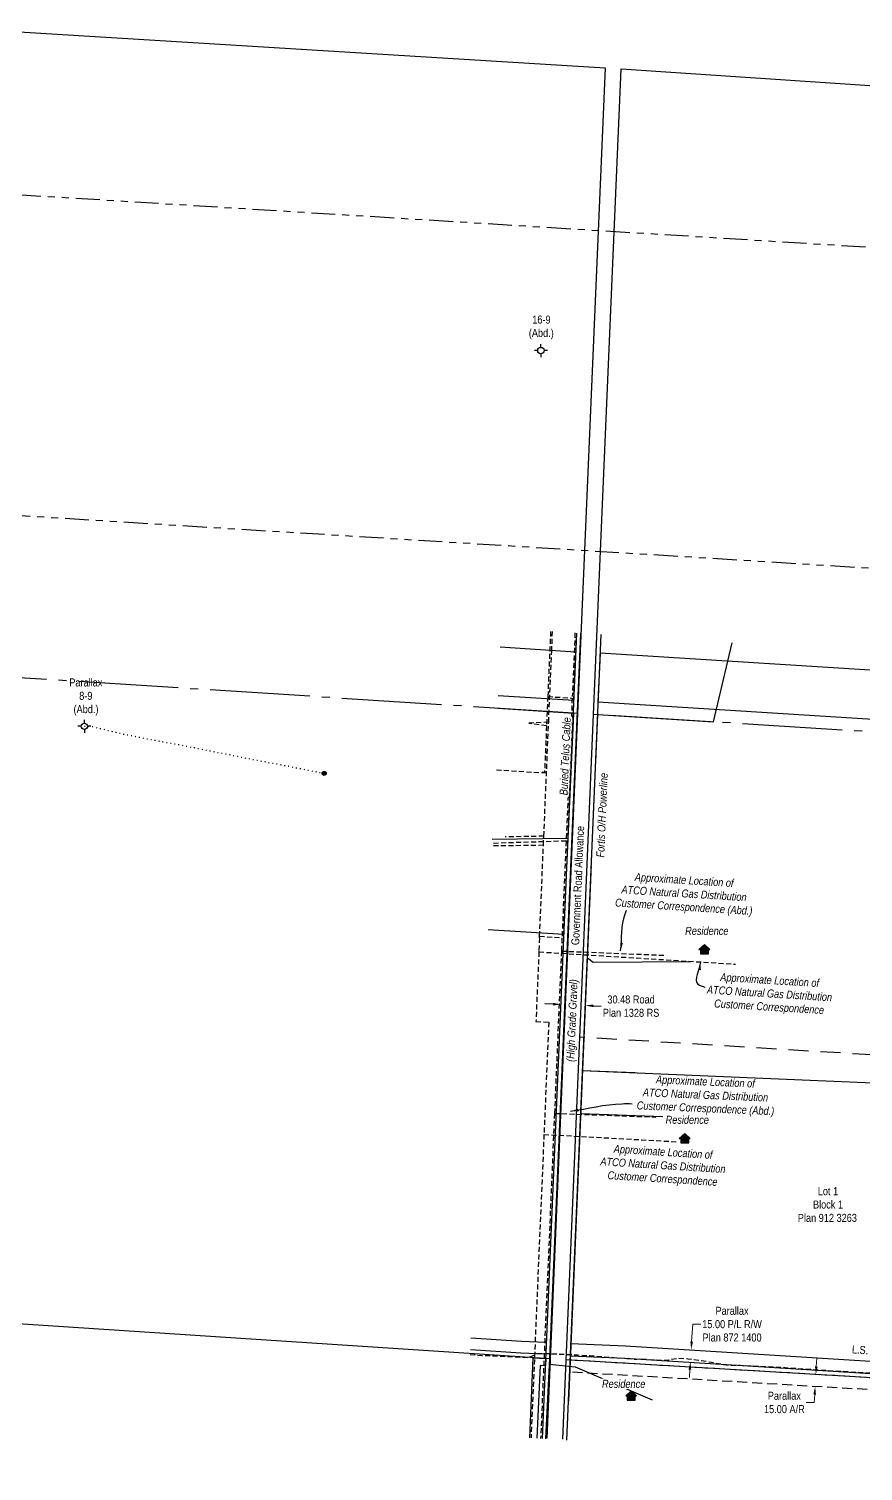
# Model space of a CAD drawing. Extents: x 296548 to 304697, y 5790571 to 5795015.
# Drawn here: x 299115 to 300158, y 5792269 to 5794071 of the extents above; entities that cross this region are included whole.
import ezdxf
from ezdxf.enums import TextEntityAlignment as Align

# ---------------------------------------------------------------- set-up
doc = ezdxf.new("R2010")
doc.units = 0
doc.header["$LTSCALE"] = 5
doc.header["$PDSIZE"] = 0.5
for name, pattern in [('foc-ACCESSROAD', [3.75, 2.5, -1.25]), ('foc-DOT', [1, 0.2, -0.8]), ('foc-DRILLPATH', [14.75, 6, -1.75, 1.75, -1.75, 1.75, -1.75]), ('foc-LSD', [8, 5, -3]), ('foc-QUARTERLINE', [33, 25, -3, 2, -3]), ('UG_PIPE', [1.875, 1.25, -0.625])]:
    doc.linetypes.add(name, pattern=pattern)
doc.layers.get('Defpoints').update_dxf_attribs({"color": 9})
for name, color, linetype in [('AS-DRILL-T', 8, 'Continuous'), ('AS-PIPE-UG', 44, 'UG_PIPE'), ('AS-PIPE-UG-T', 44, 'Continuous'), ('AS-POWER', 104, 'foc-POWER'), ('AS-RESIDENCE', 14, 'Continuous'), ('AS-TELEPHONE-T', 224, 'Continuous'), ('AS-TELUS', 224, 'foc-TEL'), ('C-AR', 13, 'foc-ACCESSROAD'), ('C-RW', 13, 'Continuous'), ('DETAIL-HZ-Existing', 8, 'foc-DOT'), ('F-RW', 190, 'Continuous'), ('F-WS-S', 8, 'Continuous'), ('L-QSEC', 8, 'foc-QUARTERLINE'), ('L-ROAD-T', 7, 'Continuous'), ('L-SEC', 7, 'Continuous'), ('L-SECQ', 8, 'foc-QUARTERLINE'), ('L-SECTION-LSD', 7, 'foc-LSD'), ('L-TITLEDB', 4, 'Continuous'), ('L-TITLEDB-T', 4, 'Continuous'), ('P-PDRILLPATH', 12, 'foc-DRILLPATH')]:
    doc.layers.add(name, color=color, linetype=linetype)
for name, color, linetype, lineweight in [('C-AR-T', 13, 'Continuous', 9), ('C-RW-T', 13, 'Continuous', 9), ('T-TEXT', 48, 'Continuous', 18)]:
    doc.layers.add(name, color=color, linetype=linetype, lineweight=lineweight)
doc.styles.add('100L', font='ARIALN.TTF', dxfattribs={"height": 11})
doc.styles.add('80CG', font='ARIALN.TTF', dxfattribs={"height": 10})
doc.styles.add('80L', font='ARIALN.TTF', dxfattribs={"height": 10})
doc.styles.add('80LS', font='ARIALNI.TTF', dxfattribs={"height": 10})
doc.styles.add('foc-LtypeFont', font='ARIALN.TTF', dxfattribs={"height": 7.35})
doc.linetypes.add('foc-POWER', pattern='A,6,-1,["P",foc-LtypeFont,S=0.2,R=0,X=-0.625,Y=-0.75],-1.24,4', length=12.24)
doc.linetypes.add('foc-TEL', pattern='A,2,-1,["T",foc-LtypeFont,S=0.2,R=0,X=-0.425,Y=-0.75],-1.24,8', length=12.24)
doc.dimstyles.new('Compass 5 000', dxfattribs={"dimscale": 5, "dimtxt": 9, "dimasz": 2, "dimexe": 0.2, "dimexo": 0.0625, "dimgap": 0.5, "dimtad": 0, "dimtih": 1, "dimtoh": 1, "dimzin": 0, "dimdsep": 46, "dimtxsty": '80CG', "dimcen": 0.1, "dimse1": 1, "dimse2": 1, "dimclrd": 256, "dimclrt": 256, "dimaunit": 1, "dimadec": 4, "dimazin": 0, "dimtfac": 0.06, "dimtofl": 0, "dimtmove": 0, "dimatfit": 1, "dimfxl": 0.2, "dimtolj": 1, "dimtzin": 0, "dimlwd": -1, "dimarcsym": 0})

# ---------------------------------------------------------------- blocks, each defined once
blk = doc.blocks.new('*D510')
at = {"layer": 'C-AR-T', "transparency": 16777216}
for p, q in [((300099.4, 5792399.4), (300100, 5792409.4)), ((300097.4, 5792364.5), (300096.8, 5792354.5)), ((300096.8, 5792354.5), (300086.8, 5792354.5))]:
    blk.add_line(p, q, dxfattribs=at)
for points in [[(300097.8, 5792399.5), (300101.1, 5792399.3), (300098.8, 5792389.4)], [(300095.7, 5792364.6), (300099, 5792364.4), (300098, 5792374.5)]]:
    blk.add_solid(points, dxfattribs=at)
at = {"layer": 'Defpoints', "color": 0, "transparency": 16777216}
for p in [(300124.7, 5792387.9), (300098, 5792374.5), (300123.8, 5792372.9)]:
    blk.add_point(p, dxfattribs=at)
at = {"layer": 'C-AR-T', "transparency": 16777216, "insert": (300059.5, 5792354.5), "char_height": 10, "attachment_point": 5, "style": '80CG'}
blk.add_mtext('\\A1;Parallax\\P15.00 A/R', dxfattribs=at)
blk = doc.blocks.new('*D511')
at = {"layer": 'C-RW-T', "transparency": 16777216}
for p, q in [((299943.6, 5792430.5), (299945, 5792452.3)), ((299945, 5792452.3), (299955, 5792452.3)), ((299941.4, 5792395.6), (299940.8, 5792385.6))]:
    blk.add_line(p, q, dxfattribs=at)
for points in [[(299942, 5792430.6), (299945.3, 5792430.4), (299943, 5792420.5)], [(299939.8, 5792395.7), (299943.1, 5792395.5), (299942.1, 5792405.5)]]:
    blk.add_solid(points, dxfattribs=at)
at = {"layer": 'Defpoints', "color": 0, "transparency": 16777216}
for p in [(299942.1, 5792405.5), (300042, 5792414.3), (300041.1, 5792399.3)]:
    blk.add_point(p, dxfattribs=at)
at = {"layer": 'C-RW-T', "transparency": 16777216, "insert": (299994.1, 5792452.3), "char_height": 10, "attachment_point": 5, "style": '80CG'}
blk.add_mtext('\\A1;Parallax\\P15.00 P/L R/W\\PPlan 872 1400', dxfattribs=at)
blk = doc.blocks.new('res_occ')
for points in [[(0.1, 0.89), (-1.26, -0.37), (1.46, -0.37)], [(-0.9, -1.43), (1.1, -1.43), (1.1, -0.37), (-0.9, -0.37)]]:
    blk.add_hatch(color=14).paths.add_polyline_path(points)
at = {"color": 14}
for points in [[(0.1, 0.89), (-1.26, -0.37), (1.46, -0.37)], [(-0.9, -1.43), (1.1, -1.43), (1.1, -0.37), (-0.9, -0.37)]]:
    blk.add_lwpolyline(points, close=True, dxfattribs=at)
blk = doc.blocks.new('*D512')
at = {"layer": 'Defpoints', "color": 0, "transparency": 16777216}
for p in [(299810.8, 5792850.5), (299772.4, 5792665.7), (299802.8, 5792664.4)]:
    blk.add_point(p, dxfattribs=at)
at = {"layer": 'L-TITLEDB-T', "transparency": 16777216}
for p, q in [((299770.3, 5792852.2), (299760.3, 5792852.6)), ((299820.8, 5792850), (299830.7, 5792849.6))]:
    blk.add_line(p, q, dxfattribs=at)
for points in [[(299770.4, 5792853.8), (299770.3, 5792850.5), (299780.3, 5792851.8)], [(299820.8, 5792851.7), (299820.7, 5792848.4), (299810.8, 5792850.5)]]:
    blk.add_solid(points, dxfattribs=at)
at = {"layer": 'L-TITLEDB-T', "transparency": 16777216, "insert": (299867.9, 5792849.6), "char_height": 10, "attachment_point": 5, "style": '80CG'}
blk.add_mtext('\\A1;30.48 Road\\PPlan 1328 RS', dxfattribs=at)
blk = doc.blocks.new('BH-Existing')
at = {"layer": 'AS-DRILL-T'}
h = blk.add_hatch(color=256, dxfattribs=at)
h.dxf.hatch_style = 1
edge = h.paths.add_edge_path()
edge.add_arc((0, 0), 0.5, 0, 360)
blk.add_circle((0, 0), 0.5, dxfattribs=at)
blk = doc.blocks.new('GABD')
for p, q in [((-0.81, 0), (-1.62, 0)), ((0, 0.81), (0, 1.62)), ((1.62, 0), (0.81, 0)), ((0, -0.81), (0, -1.62))]:
    blk.add_line(p, q)
blk.add_circle((0, 0), 0.8)

msp = doc.modelspace()

# ---------------------------------------------------------------- linework, layer by layer
at = {"layer": 'AS-PIPE-UG'}
for p, q in [((299797.811, 5793315.909), (299794.428, 5793236.34)), ((299763.8, 5793236.398), (299794.323, 5793234.498)), ((299762.237, 5793199.694), (299740.02, 5793202.694)), ((299764.906, 5793204.241), (299740.108, 5793203.182)), ((299759.763, 5793141.62), (299756.759, 5793141.792)), ((299758.842, 5793061.895), (299710.51, 5793061.014)), ((299753.43, 5792934.928), (299753.519, 5792936.929)), ((299752.684, 5792917.427), (299998.412, 5792902.128)), ((299759.031, 5792689.404), (299927.413, 5792680.098))]:
    msp.add_line(p, q, dxfattribs=at)
at = {"layer": 'AS-PIPE-UG', "color": 8}
for p, q in [((299780.828, 5792918.456), (299909.746, 5792913.215)), ((299772.17, 5792715.671), (299898.772, 5792711.14))]:
    msp.add_line(p, q, dxfattribs=at)
at = {"layer": 'AS-PIPE-UG'}
for points in [[(299758.842, 5793061.895), (299764.906, 5793204.241), (299765.717, 5793223.278), (299766.094, 5793232.143), (299768.688, 5793293.054), (299769.736, 5793317.674)], [(299767.268, 5793317.829), (299763.8, 5793236.398)], [(299763.8, 5793236.398), (299762.237, 5793199.694), (299761.469, 5793181.684)], [(299794.323, 5793234.498), (299786.695, 5793055.857), (299781.552, 5792935.404)], [(299761.469, 5793181.684), (299761.459, 5793181.434), (299759.763, 5793141.62), (299759.758, 5793141.487)], [(299762.092, 5793140.54), (299697.949, 5793144.534)], [(299758.36, 5793050.578), (299693.91, 5793049.703)], [(299786.695, 5793055.857), (299694.048, 5793052.94)], [(299753.519, 5792936.929), (299758.36, 5793050.578), (299758.746, 5793059.631), (299758.842, 5793061.895)], [(299753.43, 5792934.928), (299752.727, 5792918.427), (299752.684, 5792917.427), (299748.978, 5792830.417), (299765.01, 5792829.419), (299763.007, 5792782.528), (299759.031, 5792689.404), (299742.84, 5792310.23)], [(299753.619, 5792936.922), (299781.542, 5792935.184), (299781.521, 5792934.684)], [(299781.521, 5792934.684), (299781.51, 5792934.434), (299780.828, 5792918.456), (299772.17, 5792715.671), (299754.83, 5792309.525)]]:
    msp.add_lwpolyline(points, dxfattribs=at)
at = {"layer": 'AS-PIPE-UG', "flags": 128}
msp.add_lwpolyline([(299666.775, 5792414.262), (299681.471, 5792413.392), (299689.746, 5792413.108), (299739.354, 5792410.868), (299746.816, 5792413.531), (299751.809, 5792415.808), (299760.085, 5792415.88), (299801.14, 5792413.931), (299816.327, 5792413.104), (299875.188, 5792408.522), (299880.18, 5792409.326), (299895.729, 5792407.879), (299907.434, 5792407.401), (299915.118, 5792407.911), (299926.604, 5792409.772), (299938.753, 5792409.204), (299958.716, 5792406.48), (299986.965, 5792401.444), (299989.932, 5792401.334), (300004.21, 5792400.941), (300060.601, 5792398.272), (300104.552, 5792395.089), (300170.458, 5792391.272), (300228.643, 5792387.486), (300229.101, 5792387.141), (300259, 5792385.727), (300329.223, 5792381.642), (300361.975, 5792379.482), (300404.352, 5792376.579), (300427.292, 5792376.096), (300452.799, 5792375.171), (300461.492, 5792375.033), (300504.461, 5792373.419), (300508.448, 5792372.081), (300512.051, 5792370.704), (300524.88, 5792369.872), (300542.812, 5792368.992), (300583.123, 5792364.403), (300591.239, 5792364.018), (300599.355, 5792363.633), (300609.836, 5792362.797), (300622.508, 5792361.927), (300632.035, 5792361.585), (300669.62, 5792361.993), (300740.228, 5792357.046), (300776.847, 5792355.261), (300806.175, 5792353.064), (300874.138, 5792349.66), (300938.453, 5792345.531), (300939.491, 5792345.466), (300966.92, 5792344.306), (301000.935, 5792342.406), (301034.979, 5792339.709), (301069.735, 5792338.167), (301105.114, 5792335.344), (301133.768, 5792334.588), (301151.74, 5792336.936), (301172.886, 5792341.683), (301208, 5792349.2), (301240.068, 5792353.835), (301274.535, 5792359.469), (301307.576, 5792363.694), (301345.963, 5792369.202), (301379.604, 5792374.457), (301391.097, 5792375.718)], dxfattribs=at)
at = {"layer": 'AS-POWER'}
msp.add_line((299790.251, 5792356.393), (299826.301, 5793213.826), dxfattribs=at)
at = {"layer": 'AS-POWER', "flags": 128}
for points in [[(299826.301, 5793213.826), (299970.785, 5793204.74), (299994.422, 5793303.451)], [(299813.519, 5792909.833), (299820.327, 5792904.435), (299943.137, 5792905.256)], [(299806.868, 5792769.346), (299872.646, 5792766.551)], [(299805.347, 5792715.446), (299907.542, 5792711.689)]]:
    msp.add_lwpolyline(points, dxfattribs=at)
at = {"layer": 'AS-TELUS', "flags": 128}
for points in [[(299761.441, 5792309.088), (299766.302, 5792409.737), (299805.248, 5793315.347)], [(299765.983, 5792402.273), (299797.952, 5792399.205), (299894.149, 5792358.015)]]:
    msp.add_lwpolyline(points, dxfattribs=at)
at = {"layer": 'C-AR', "flags": 128}
for points in [[(300448.328, 5792268.72), (300470.491, 5792367.59), (299791.898, 5792407.471)], [(300432.426, 5792269.654), (300451.237, 5792353.696), (299791.257, 5792392.483)]]:
    msp.add_lwpolyline(points, dxfattribs=at)
at = {"layer": 'C-RW', "flags": 128}
msp.add_lwpolyline([(299667.671, 5792435.291), (299730.896, 5792431.072), (299761.901, 5792429.811), (299761.262, 5792414.826), (299730.096, 5792416.094), (299667.032, 5792420.302)], dxfattribs=at)
msp.add_lwpolyline([(299792.685, 5792427.702), (299792.102, 5792412.713), (299860.256, 5792409.822), (300340.709, 5792379.835), (300450.602, 5792389.131), (300474.137, 5792383.853), (300477.418, 5792398.489), (300451.635, 5792404.271), (300340.544, 5792394.874), (299861.041, 5792424.801)], close=True, dxfattribs=at)
at = {"layer": 'DETAIL-HZ-Existing', "flags": 128}
msp.add_lwpolyline([(299184.569, 5793199.207), (299184.8, 5793199.237), (299188.083, 5793199.484), (299189.481, 5793199.157), (299189.767, 5793199.066), (299189.938, 5793199.339), (299190.189, 5793199.349), (299190.707, 5793199.278), (299190.998, 5793199.316), (299191.03, 5793199.345), (299191.07, 5793199.353), (299191.17, 5793199.359), (299191.529, 5793199.324), (299192.086, 5793199.242), (299192.812, 5793199.132), (299193.648, 5793198.998), (299194.562, 5793198.851), (299195.496, 5793198.663), (299196.496, 5793198.402), (299197.613, 5793198.056), (299198.849, 5793197.686), (299200.186, 5793197.341), (299201.564, 5793197.015), (299203.022, 5793196.705), (299204.591, 5793196.401), (299206.288, 5793196.052), (299208.054, 5793195.66), (299209.758, 5793195.241), (299211.382, 5793194.804), (299213.016, 5793194.368), (299214.74, 5793193.947), (299216.694, 5793193.518), (299218.312, 5793193.182), (299220.136, 5793192.767), (299222.088, 5793192.278), (299224.178, 5793191.742), (299226.309, 5793191.215), (299228.448, 5793190.678), (299230.598, 5793190.14), (299232.749, 5793189.623), (299234.922, 5793189.144), (299237.077, 5793188.746), (299239.235, 5793188.408), (299241.414, 5793188.079), (299243.681, 5793187.717), (299246.094, 5793187.259), (299248.693, 5793186.683), (299251.439, 5793186.031), (299254.294, 5793185.374), (299257.231, 5793184.724), (299260.217, 5793184.083), (299263.264, 5793183.468), (299266.414, 5793182.89), (299269.644, 5793182.348), (299272.915, 5793181.815), (299276.095, 5793181.246), (299279.213, 5793180.638), (299282.331, 5793180.041), (299285.49, 5793179.463), (299288.66, 5793178.903), (299291.851, 5793178.363), (299295.27, 5793177.784), (299298.738, 5793177.173), (299302.193, 5793176.492), (299305.566, 5793175.744), (299308.899, 5793175.018), (299312.235, 5793174.353), (299315.542, 5793173.718), (299318.78, 5793173.126), (299321.91, 5793172.558), (299325.007, 5793171.932), (299328.051, 5793171.228), (299331.215, 5793170.519), (299334.48, 5793169.855), (299337.938, 5793169.235), (299341.347, 5793168.636), (299344.902, 5793167.951), (299348.394, 5793167.208), (299351.78, 5793166.54), (299355.03, 5793165.988), (299358.241, 5793165.437), (299361.396, 5793164.778), (299364.55, 5793164.07), (299367.725, 5793163.38), (299370.97, 5793162.698), (299374.216, 5793162.036), (299377.343, 5793161.418), (299380.461, 5793160.811), (299383.568, 5793160.174), (299386.635, 5793159.559), (299389.723, 5793158.953), (299392.852, 5793158.356), (299396.059, 5793157.745), (299399.327, 5793157.122), (299402.573, 5793156.48), (299405.791, 5793155.868), (299409.01, 5793155.277), (299412.288, 5793154.674), (299415.555, 5793154.04), (299418.763, 5793153.43), (299421.911, 5793152.821), (299425.018, 5793152.205), (299428.186, 5793151.585), (299431.413, 5793150.954), (299434.621, 5793150.343), (299437.808, 5793149.723), (299440.986, 5793149.114), (299444.154, 5793148.495), (299476.637, 5793142), (299484.321, 5793140.477)], dxfattribs=at)
at = {"layer": 'F-RW', "flags": 128}
for points in [[(299704.432, 5793298.313), (299798.646, 5793292.447), (299796.052, 5793231.538), (299701.837, 5793237.404)], [(299741.227, 5792310.276), (299745.497, 5792410.282), (299761.468, 5792409.259), (299761.084, 5792400.265), (299754.097, 5792400.713), (299750.213, 5792309.748)]]:
    msp.add_lwpolyline(points, dxfattribs=at)
msp.add_lwpolyline([(299826.475, 5793229.633), (300626.749, 5793179.45, 0.03232644), (300616.779, 5793241.154), (299829.069, 5793290.541)], format="xyb", close=True, dxfattribs=at)
at = {"layer": 'L-QSEC'}
msp.add_line((300625.806, 5793163.549), (299821.075, 5793214.154), dxfattribs=at)
at = {"layer": 'L-SEC'}
for p, q in [((299042.098, 5794070.545), (299835.345, 5794021.855)), ((299835.345, 5794021.855), (299800.991, 5793215.415)), ((299821.072, 5793214.152), (299855.422, 5794020.514)), ((299855.422, 5794020.514), (300660.159, 5793966.754)), ((299800.991, 5793215.415), (299762.416, 5792309.792)), ((299766.643, 5792409.039), (298969.35, 5792461.432))]:
    msp.add_line(p, q, dxfattribs=at)
at = {"layer": 'L-SECQ'}
for p, q in [((299795.822, 5793215.742), (299005.727, 5793266.049)), ((299800.991, 5793215.415), (299795.822, 5793215.742))]:
    msp.add_line(p, q, dxfattribs=at)
at = {"layer": 'L-SECTION-LSD', "flags": 128}
msp.add_lwpolyline([(300608.633, 5792762.015), (299803.901, 5792810.965)], dxfattribs=at)
at = {"layer": 'L-TITLEDB', "flags": 128}
for points in [[(299757.212, 5792309.337), (299800.073, 5793315.567)], [(299787.642, 5792307.548), (299830.507, 5793313.864)], [(299701.171, 5793221.768), (299795.821, 5793215.742), (299788.704, 5793059.034), (299783.602, 5792939.23), (299689.386, 5792945.095)], [(299788.704, 5793059.034), (299694.185, 5793057.751)], [(299806.868, 5792769.346), (300553.44, 5792737.618)]]:
    msp.add_lwpolyline(points, dxfattribs=at)

# ---------------------------------------------------------------- block references
at = {"layer": 'AS-DRILL-T', "color": 1, "xscale": 4.999999999999984, "yscale": 4.999999999999984, "zscale": 4.999999999999984}
for name, p in [('GABD', (299755.207, 5793668.656)), ('GABD', (299184.569, 5793199.207)), ('BH-Existing', (299484.309, 5793140.481))]:
    msp.add_blockref(name, p, dxfattribs=at)
at = {"layer": 'AS-RESIDENCE', "color": 6}
for p, xscale, yscale, zscale in [((299958.972, 5792922.087), 4.999999999999984, 4.999999999999984, 4.999999999999984), ((299934.511, 5792686.085), 4.999999999999984, 4.999999999999984, 4.999999999999984), ((299867.48, 5792364.6), 4.999999999999991, 4.999999999999991, 4.999999999999991)]:
    msp.add_blockref('res_occ', p, dxfattribs=dict(at, xscale=xscale, yscale=yscale, zscale=zscale))

# ---------------------------------------------------------------- texts
at = {"layer": 'AS-PIPE-UG-T', "char_height": 10.00059, "attachment_point": 1, "rotation": 356.43743, "style": '80L'}
for insert in [(299964.146, 5792892.069), (299830.964, 5792677.466)]:
    msp.add_mtext_dynamic_manual_height_columns('\\pi15.694;{\\fArial Narrow|b0|i1|c0|p34;Approximate Location of\\P\\pi0.045403;ATCO Natural Gas Distribution\\P\\pi10.111;Customer Correspondence}', width=156.43697, gutter_width=50, heights=[0], dxfattribs=dict(at, insert=insert))
at = {"layer": 'AS-PIPE-UG-T', "color": 8, "insert": (299876.16, 5792764.066), "char_height": 10.00059, "attachment_point": 1, "rotation": 357.566452, "style": '80L'}
msp.add_mtext_dynamic_manual_height_columns('\\pi23.155;{\\fArial Narrow|b0|i1|c0|p34;Approximate Location of\\P\\pi7.5061;ATCO Natural Gas Distribution\\P\\pi0.56845;Customer Correspondence (Abd.)}', width=171.35837, gutter_width=50, heights=[0], dxfattribs=at)
at = {"layer": 'F-WS-S', "char_height": 10.00045, "attachment_point": 1, "style": '80L'}
for s, width, insert in [('\\pi19.454;16-9\\P\\pi15.139;(Abd.)', 60.08905, (299724.932, 5793712.33)), ('\\pi0.48999;Parallax\\P\\pi12.912;8-9\\P\\pi5.7972;(Abd.)', 41.40472, (299165.226, 5793259.006))]:
    msp.add_mtext_dynamic_manual_height_columns(s, width=width, gutter_width=50, heights=[0], dxfattribs=dict(at, insert=insert))
at = {"layer": 'L-ROAD-T', "style": '80L'}
msp.add_text('Government Road Allowance', height=10, rotation=87.592248, dxfattribs=at).set_placement((299801.171, 5793000.341), align=Align.MIDDLE_CENTER)
at = {"layer": 'L-TITLEDB-T', "insert": (300075.791, 5792623.497), "char_height": 10, "attachment_point": 1, "style": '80L'}
msp.add_mtext_dynamic_manual_height_columns('\\pi25.489;Lot 1\\P\\pi19.459;Block 1\\P\\pi0.52624;Plan 912 3263', width=73.52179, gutter_width=50, heights=[0], dxfattribs=at)
at = {"layer": 'T-TEXT', "style": '80LS'}
msp.add_text('(High Grade Gravel)', height=10, rotation=87.592248, dxfattribs=at).set_placement((299793.984, 5792831.691), align=Align.MIDDLE_CENTER)

# ---------------------------------------------------------------- dimensions: what is measured, and where the dimension line sits
at = {"layer": 'C-AR-T', "color": 6}
dim = msp.add_linear_dim(base=(300097.971, 5792374.453), p1=(300124.665, 5792387.915), p2=(300123.788, 5792372.94), angle=266.646829, text='Parallax\\P15.00 A/R', dimstyle='Compass 5 000', dxfattribs=at)
dim.commit()
dim.dimension.update_dxf_attribs({"geometry": '*D510', "text_midpoint": (300059.519, 5792354.487), "dimtype": 161})
at = {"layer": 'C-RW-T', "color": 6}
dim = msp.add_linear_dim(base=(299942.056, 5792405.538), p1=(300042.04, 5792414.31), p2=(300041.103, 5792399.34), angle=266.419508, text='Parallax\\P15.00 P/L R/W\\PPlan 872 1400', dimstyle='Compass 5 000', dxfattribs=at)
dim.commit()
dim.dimension.update_dxf_attribs({"geometry": '*D511', "text_midpoint": (299994.07, 5792452.339), "dimtype": 161})
at = {"layer": 'L-TITLEDB-T'}
dim = msp.add_linear_dim(base=(299810.768, 5792850.461), p1=(299772.39, 5792665.676), p2=(299802.841, 5792664.379), angle=357.560918, text='30.48 Road\\PPlan 1328 RS', dimstyle='Compass 5 000', dxfattribs=at)
dim.commit()
dim.dimension.update_dxf_attribs({"geometry": '*D512', "text_midpoint": (299867.857, 5792849.61), "dimtype": 161})

# ---------------------------------------------------------------- leaders
at = {"layer": 'AS-PIPE-UG-T', "color": 8, "path_type": 1}
for points, override in [([(299854.852, 5792918.654), (299860.451, 5792964.817), (299862.317, 5792969.48)], {"dimgap": 0.5, "dimtad": 0, "dimclrd": 8}), ([(299792.204, 5792718.255), (299856.645, 5792727.797), (299869.26, 5792727.797)], {"dimclrd": 8})]:
    msp.add_leader(points, dimstyle='Compass 5 000', override=override, dxfattribs=at)
at = {"layer": 'AS-PIPE-UG-T', "path_type": 1}
msp.add_leader([(299954.702, 5792904.665), (299951.436, 5792877.153), (299960.301, 5792873.423)], dimstyle='Compass 5 000', override={"dimgap": 0.5, "dimtad": 0}, dxfattribs=at)

# ---------------------------------------------------------------- next in the draw order: texts
at = {"layer": 'AS-POWER', "insert": (299824.013, 5793028.973), "char_height": 10, "attachment_point": 1, "rotation": 87.554997, "style": '80L', "bg_fill": 2}
msp.add_mtext_dynamic_manual_height_columns('\\pi6.6973;{\\fArial Narrow|b0|i1|c0|p34;Fortis O/H Powerline}', width=118.23097, gutter_width=50.001, heights=[0], dxfattribs=at)
at = {"layer": 'AS-RESIDENCE', "insert": (299911.069, 5792712.715), "char_height": 10, "attachment_point": 1, "rotation": 359.811261, "style": '80L', "bg_fill": 3, "box_fill_scale": 1.15, "bg_fill_color": 256, "bg_fill_true_color": 256, "bg_fill_transparency": 0}
msp.add_mtext_dynamic_manual_height_columns('{\\fArial Narrow|b0|i1|c0|p34;Residence}', width=33.8818, gutter_width=50, heights=[0], dxfattribs=at)
at = {"layer": 'L-SECTION-LSD', "insert": (300142.34, 5792426.037), "char_height": 9.99955, "attachment_point": 1, "rotation": 356.519138, "style": '100L', "bg_fill": 3, "box_fill_scale": 1.5, "bg_fill_color": 256, "bg_fill_transparency": 0}
msp.add_mtext_dynamic_manual_height_columns('\\pi1.9873;L.S. 4', width=30.53989, gutter_width=55, heights=[0], dxfattribs=at)

# ---------------------------------------------------------------- next in the draw order: linework, layer by layer
at = {"layer": 'L-SEC'}
for p, q in [((299782.499, 5792308.602), (299821.072, 5793214.152)), ((301396.194, 5792313.186), (299786.727, 5792407.857))]:
    msp.add_line(p, q, dxfattribs=at)
at = {"layer": 'P-PDRILLPATH', "flags": 128}
for points in [[(300762.458, 5792854.66), (300541.829, 5793774.222), (296712.07, 5794010.484)], [(300762.065, 5792844.668), (300524.732, 5793374.491), (296696.709, 5793610.71)]]:
    msp.add_lwpolyline(points, dxfattribs=at)

# ---------------------------------------------------------------- next in the draw order: texts
at = {"layer": 'AS-PIPE-UG-T', "color": 8, "insert": (299849.832, 5793017.502), "char_height": 10.00059, "attachment_point": 1, "rotation": 356.43743, "style": '80L'}
msp.add_mtext_dynamic_manual_height_columns('\\pi23.155;{\\fArial Narrow|b0|i1|c0|p34;Approximate Location of\\P\\pi7.5061;ATCO Natural Gas Distribution\\P\\pi0.56845;Customer Correspondence (Abd.)}', width=171.35837, gutter_width=50, heights=[0], dxfattribs=at)

# ---------------------------------------------------------------- next in the draw order: texts
at = {"layer": 'AS-RESIDENCE', "char_height": 10, "attachment_point": 1, "rotation": 359.811261, "style": '80L', "bg_fill": 3, "box_fill_scale": 1.15, "bg_fill_color": 256, "bg_fill_true_color": 256, "bg_fill_transparency": 0}
for insert in [(299935.53, 5792948.717), (299831.576, 5792382.857)]:
    msp.add_mtext_dynamic_manual_height_columns('{\\fArial Narrow|b0|i1|c0|p34;Residence}', width=33.8818, gutter_width=50, heights=[0], dxfattribs=dict(at, insert=insert))
at = {"layer": 'AS-TELEPHONE-T', "insert": (299778.434, 5793113.055), "char_height": 10.00059, "attachment_point": 1, "rotation": 87.554618, "style": '80L', "bg_fill": 3, "box_fill_scale": 1.15, "bg_fill_color": 256, "bg_fill_true_color": 256, "bg_fill_transparency": 0}
msp.add_mtext_dynamic_manual_height_columns('\\pi0.29899;{\\fArial Narrow|b0|i1|c0|p34;Buried Telus Cable}', width=97.24078, gutter_width=50, heights=[0], dxfattribs=at)

doc.saveas('drawing.dxf')
